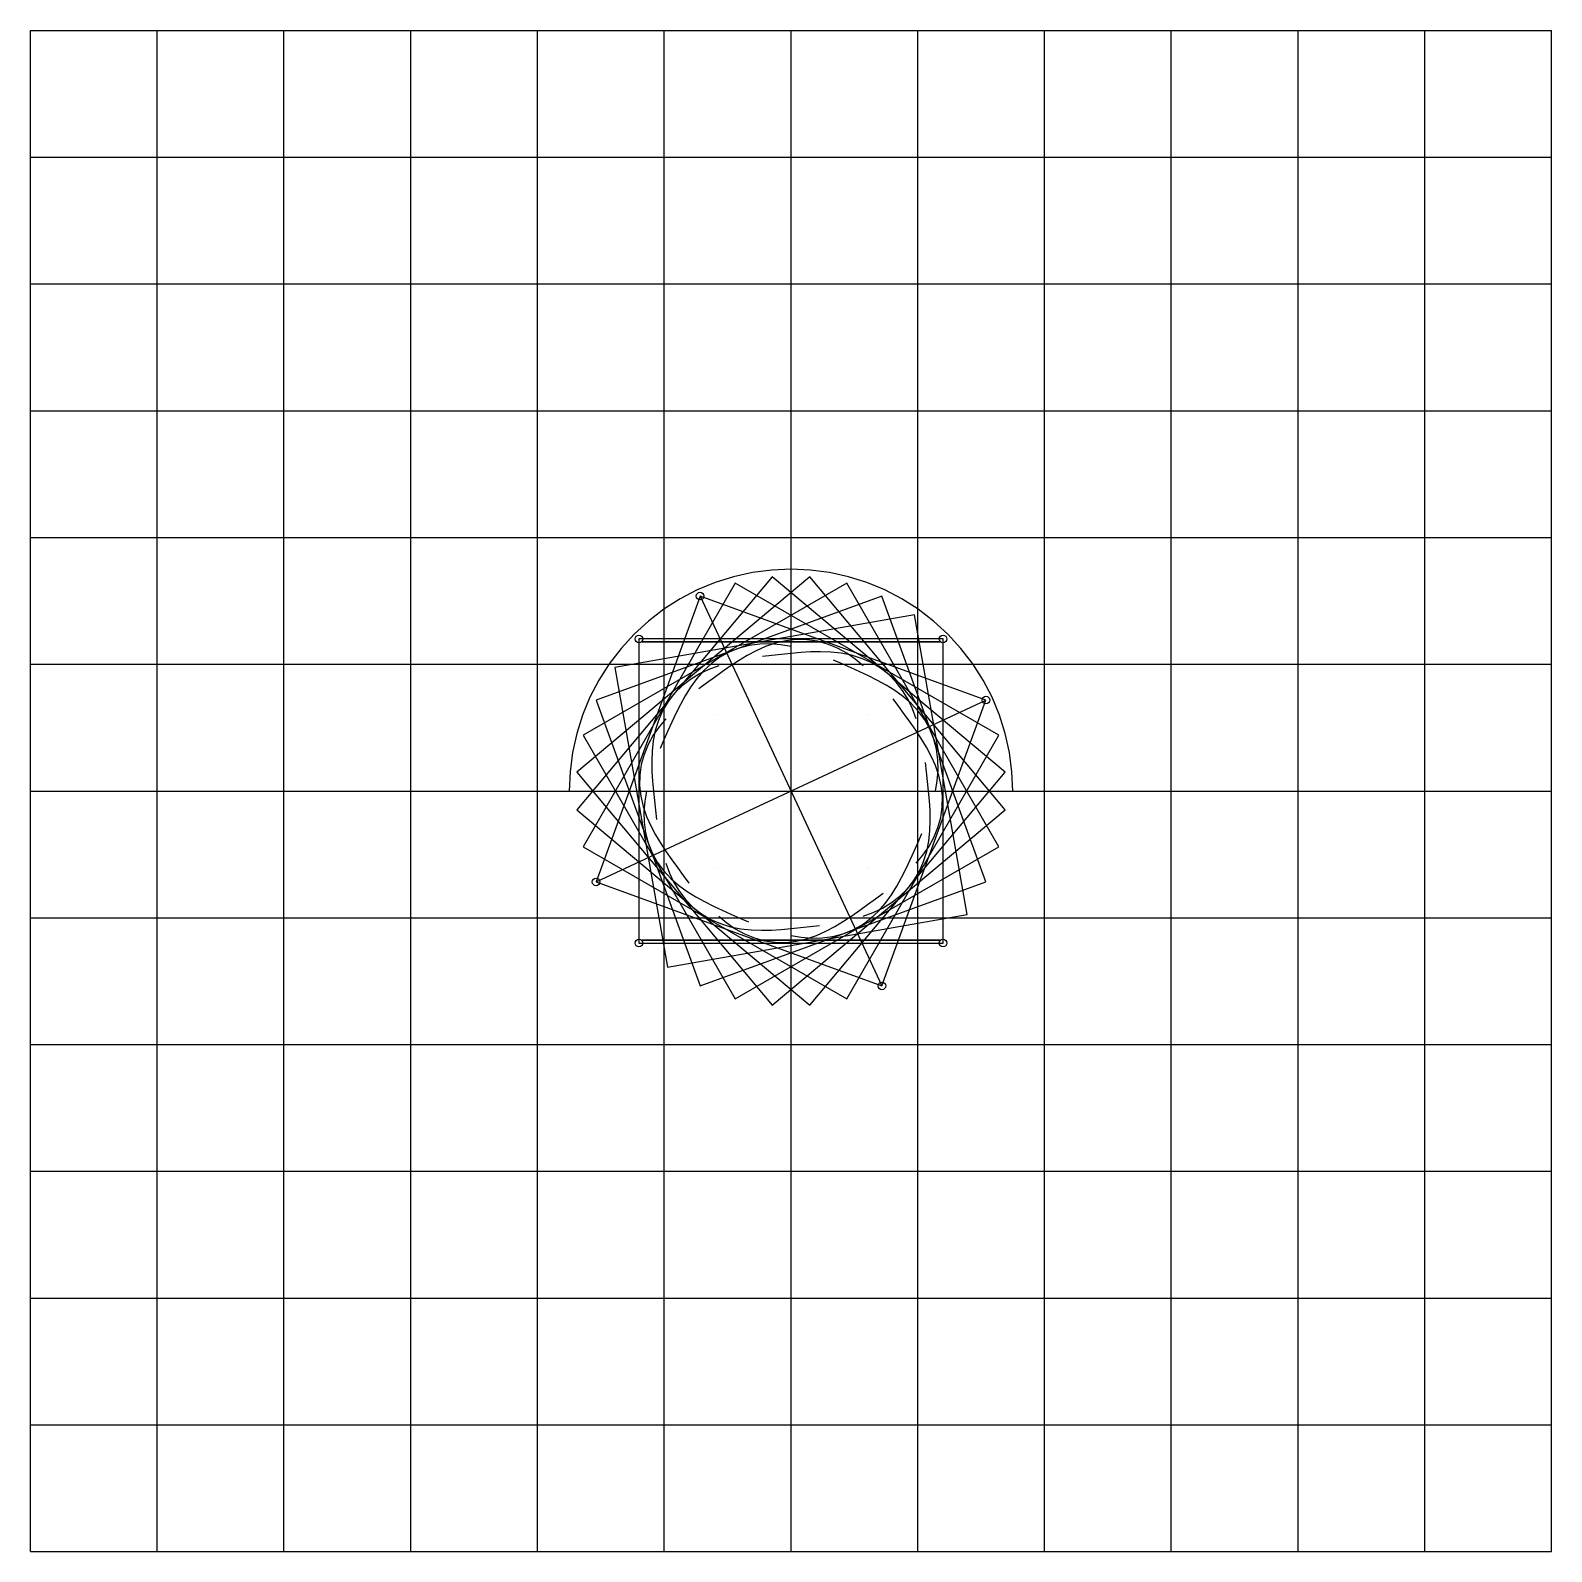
# Model space of a CAD drawing. Header units: metres. Extents: x -120000 to 120000, y -120000 to 120000.
import ezdxf

# ---------------------------------------------------------------- set-up
doc = ezdxf.new("R2010")
doc.units = ezdxf.units.M
for name, color, linetype in [('BEAMS', 7, 'Continuous'), ('BRACING', 7, 'Continuous'), ('COLUMNS', 7, 'Continuous'), ('GRIDS', 7, 'Continuous'), ('MARKERS', 7, 'Continuous'), ('RIBS', 7, 'Continuous')]:
    doc.layers.add(name, color=color, linetype=linetype)

msp = doc.modelspace()

# ---------------------------------------------------------------- linework, layer by layer
at = {"layer": 'BEAMS'}
for p, q in [((2958, 33812, 110000), (-33812, 2958, 110000)), ((-2958, 33812, 137500), (-33812, -2958, 137500)), ((-9059, 33807, 4667), (-11971, 32889, 4889)), ((-9059, 33807, 12667), (-11971, 32889, 12889)), ((-6078, 34468, 4444), (-9059, 33807, 4667)), ((-6078, 34468, 12444), (-9059, 33807, 12667)), ((-3050, 34867, 4222), (-6078, 34468, 4444)), ((-3050, 34867, 12222), (-6078, 34468, 12444)), ((0, 35000, 4000), (-3050, 34867, 4222)), ((0, 35000, 12000), (-3050, 34867, 12222)), ((33812, 2958, 137500), (-2958, 33812, 137500)), ((3050, 34867, 3778), (0, 35000, 4000)), ((3050, 34867, 11778), (0, 35000, 12000)), ((33812, -2958, 110000), (2958, 33812, 110000)), ((6078, 34468, 3556), (3050, 34867, 3778)), ((6078, 34468, 11556), (3050, 34867, 11778)), ((9059, 33807, 3333), (6078, 34468, 3556)), ((9059, 33807, 11333), (6078, 34468, 11556)), ((11971, 32889, 3111), (9059, 33807, 3333)), ((11971, 32889, 11111), (9059, 33807, 11333)), ((8785, 32785, 82500), (-32785, 8785, 82500)), ((-8785, 32785, 165000), (-32785, -8785, 165000)), ((-14792, 31721, 5111), (-17500, 30311, 5333)), ((-14792, 31721, 13111), (-17500, 30311, 13333)), ((-11971, 32889, 4889), (-14792, 31721, 5111)), ((-11971, 32889, 12889), (-14792, 31721, 13111)), ((32785, 8785, 165000), (-8785, 32785, 165000)), ((32785, -8785, 82500), (8785, 32785, 82500)), ((14792, 31721, 2889), (11971, 32889, 3111)), ((14792, 31721, 10889), (11971, 32889, 11111)), ((17500, 30311, 2667), (14792, 31721, 2889)), ((17500, 30311, 10667), (14792, 31721, 10889)), ((14344, 30761, 55000), (-30761, 14344, 55000)), ((-14344, 30761, 192500), (-30761, -14344, 192500)), ((-17500, 30311, 5333), (-20075, 28670, 5556)), ((-17500, 30311, 13333), (-20075, 28670, 13556)), ((30761, 14344, 192500), (-14344, 30761, 192500)), ((-14344, 30761, 192500), (14344, -30761, 192500)), ((30761, -14344, 55000), (14344, 30761, 55000)), ((20075, 28670, 2444), (17500, 30311, 2667)), ((20075, 28670, 10444), (17500, 30311, 10667)), ((19468, 27803, 27500), (-27803, 19468, 27500)), ((-22498, 26812, 5778), (-24749, 24749, 6000)), ((-22498, 26812, 13778), (-24749, 24749, 14000)), ((-20075, 28670, 5556), (-22498, 26812, 5778)), ((-20075, 28670, 13556), (-22498, 26812, 13778)), ((27803, -19468, 27500), (19468, 27803, 27500)), ((22498, 26812, 2222), (20075, 28670, 2444)), ((22498, 26812, 10222), (20075, 28670, 10444)), ((24749, 24749, 2000), (22498, 26812, 2222)), ((24749, 24749, 10000), (22498, 26812, 10222)), ((-24749, 24749, 6000), (-26812, 22498, 6222)), ((-24749, 24749, 14000), (-26812, 22498, 14222)), ((24000, 24000), (-24000, 24000)), ((-24000, 24000), (-24000, -24000)), ((24000, -24000), (24000, 24000)), ((26812, 22498, 1778), (24749, 24749, 2000)), ((26812, 22498, 9778), (24749, 24749, 10000)), ((-26812, 22498, 6222), (-28670, 20075, 6444)), ((-26812, 22498, 14222), (-28670, 20075, 14444)), ((28670, 20075, 1556), (26812, 22498, 1778)), ((28670, 20075, 9556), (26812, 22498, 9778)), ((-28670, 20075, 6444), (-30311, 17500, 6667)), ((-28670, 20075, 14444), (-30311, 17500, 14667)), ((-27803, 19468, 27500), (-19468, -27803, 27500)), ((30311, 17500, 1333), (28670, 20075, 1556)), ((30311, 17500, 9333), (28670, 20075, 9556)), ((-30311, 17500, 6667), (-31721, 14792, 6889)), ((-30311, 17500, 14667), (-31721, 14792, 14889)), ((31721, 14792, 1111), (30311, 17500, 1333)), ((31721, 14792, 9111), (30311, 17500, 9333)), ((-31721, 14792, 6889), (-32889, 11971, 7111)), ((-31721, 14792, 14889), (-32889, 11971, 15111)), ((32889, 11971, 889), (31721, 14792, 1111)), ((32889, 11971, 8889), (31721, 14792, 9111)), ((-30761, 14344, 55000), (-14344, -30761, 55000)), ((-30761, -14344, 192500), (30761, 14344, 192500)), ((14344, -30761, 192500), (30761, 14344, 192500)), ((-32889, 11971, 7111), (-33807, 9059, 7333)), ((-32889, 11971, 15111), (-33807, 9059, 15333)), ((33807, 9059, 667), (32889, 11971, 889)), ((33807, 9059, 8667), (32889, 11971, 8889)), ((-33807, 9059, 7333), (-34468, 6078, 7556)), ((-33807, 9059, 15333), (-34468, 6078, 15556)), ((-32785, 8785, 82500), (-8785, -32785, 82500)), ((8785, -32785, 165000), (32785, 8785, 165000)), ((34468, 6078, 444), (33807, 9059, 667)), ((34468, 6078, 8444), (33807, 9059, 8667)), ((-34468, 6078, 7556), (-34867, 3050, 7778)), ((-34468, 6078, 15556), (-34867, 3050, 15778)), ((34867, 3050, 222), (34468, 6078, 444)), ((34867, 3050, 8222), (34468, 6078, 8444)), ((-34867, 3050, 7778), (-35000, 0, 8000)), ((-34867, 3050, 15778), (-35000, 0, 16000)), ((-33812, 2958, 110000), (-2958, -33812, 110000)), ((2958, -33812, 137500), (33812, 2958, 137500)), ((35000, 0), (34867, 3050, 222)), ((35000, 0, 8000), (34867, 3050, 8222)), ((-33812, -2958, 137500), (2958, -33812, 137500)), ((-2958, -33812, 110000), (33812, -2958, 110000)), ((-32785, -8785, 165000), (8785, -32785, 165000)), ((-8785, -32785, 82500), (32785, -8785, 82500)), ((-30761, -14344, 192500), (14344, -30761, 192500)), ((-14344, -30761, 55000), (30761, -14344, 55000)), ((-19468, -27803, 27500), (27803, -19468, 27500)), ((-24000, -24000), (24000, -24000))]:
    msp.add_line(p, q, dxfattribs=at)
at = {"layer": 'BRACING'}
for p, q in [((-23520, 23520), (23520, 23520, 27500)), ((23520, 23520), (-23520, 23520, 27500)), ((-23520, 23520, 27500), (23520, 23520, 55000)), ((23520, 23520, 27500), (-23520, 23520, 55000)), ((-23520, 23520, 55000), (23520, 23520, 82500)), ((23520, 23520, 55000), (-23520, 23520, 82500)), ((-23520, 23520, 82500), (23520, 23520, 110000)), ((23520, 23520, 82500), (-23520, 23520, 110000)), ((-23520, 23520, 110000), (23520, 23520, 137500)), ((23520, 23520, 110000), (-23520, 23520, 137500)), ((-23520, 23520, 137500), (23520, 23520, 165000)), ((23520, 23520, 137500), (-23520, 23520, 165000)), ((-23520, -23520), (23520, -23520, 27500)), ((23520, -23520), (-23520, -23520, 27500)), ((-23520, -23520, 27500), (23520, -23520, 55000)), ((23520, -23520, 27500), (-23520, -23520, 55000)), ((-23520, -23520, 55000), (23520, -23520, 82500)), ((23520, -23520, 55000), (-23520, -23520, 82500)), ((-23520, -23520, 82500), (23520, -23520, 110000)), ((23520, -23520, 82500), (-23520, -23520, 110000)), ((-23520, -23520, 110000), (23520, -23520, 137500)), ((23520, -23520, 110000), (-23520, -23520, 137500)), ((-23520, -23520, 137500), (23520, -23520, 165000)), ((23520, -23520, 137500), (-23520, -23520, 165000))]:
    msp.add_line(p, q, dxfattribs=at)
at = {"layer": 'COLUMNS'}
for p, q in [((0, 24000), (0, 24000, 192500)), ((-16971, 16971), (-16971, 16971, 192500)), ((16971, 16971), (16971, 16971, 192500)), ((-12000, 12000), (-12000, 12000, 192500)), ((12000, 12000), (12000, 12000, 192500)), ((-24000, 0), (-24000, 0, 192500)), ((24000, 0), (24000, 0, 192500)), ((-12000, -12000), (-12000, -12000, 192500)), ((12000, -12000), (12000, -12000, 192500)), ((-16971, -16971), (-16971, -16971, 192500)), ((16971, -16971), (16971, -16971, 192500)), ((0, -24000), (0, -24000, 192500))]:
    msp.add_line(p, q, dxfattribs=at)
at = {"layer": 'GRIDS'}
for p, q in [((-120000, -120000), (-120000, 120000)), ((-120000, 120000), (120000, 120000)), ((-100000, -120000), (-100000, 120000)), ((-80000, -120000), (-80000, 120000)), ((-60000, -120000), (-60000, 120000)), ((-40000, -120000), (-40000, 120000)), ((-20000, -120000), (-20000, 120000)), ((0, -120000), (0, 120000)), ((20000, -120000), (20000, 120000)), ((40000, -120000), (40000, 120000)), ((60000, -120000), (60000, 120000)), ((80000, -120000), (80000, 120000)), ((100000, -120000), (100000, 120000)), ((120000, -120000), (120000, 120000)), ((-120000, 100000), (120000, 100000)), ((-120000, 80000), (120000, 80000)), ((-120000, 60000), (120000, 60000)), ((-120000, 40000), (120000, 40000)), ((-120000, 20000), (120000, 20000)), ((-120000, 0), (120000, 0)), ((-120000, -20000), (120000, -20000)), ((-120000, -40000), (120000, -40000)), ((-120000, -60000), (120000, -60000)), ((-120000, -80000), (120000, -80000)), ((-120000, -100000), (120000, -100000)), ((-120000, -120000), (120000, -120000))]:
    msp.add_line(p, q, dxfattribs=at)
at = {"layer": 'MARKERS', "color": 2}
for centre in [(-14344, 30761, 192500), (-24000, 24000), (24000, 24000), (30761, 14344, 192500), (-30761, -14344, 192500), (-24000, -24000), (24000, -24000), (14344, -30761, 192500)]:
    msp.add_circle(centre, 600, dxfattribs=at)
at = {"layer": 'RIBS'}
for p, q in [((-9757, 21914, 66000), (-11216, 21095, 77000)), ((-8204, 22541, 55000), (-9757, 21914, 66000)), ((-6585, 22966, 44000), (-8204, 22541, 55000)), ((-5515, 22121, 121000), (-6941, 21361, 132000)), ((-4929, 23189, 33000), (-6585, 22966, 44000)), ((-4018, 22785, 110000), (-5515, 22121, 121000)), ((-3263, 23221, 22000), (-4929, 23189, 33000)), ((-2451, 23319, 99000), (-4018, 22785, 110000)), ((-1614, 23082, 11000), (-3263, 23221, 22000)), ((-827, 23692, 88000), (-2451, 23319, 99000)), ((0, 22800), (-1614, 23082, 11000)), ((0, 21708, 165000), (-1508, 21559, 176000)), ((834, 23877, 77000), (-827, 23692, 88000)), ((1527, 21839, 154000), (0, 21708, 165000)), ((2507, 23856, 66000), (834, 23877, 77000)), ((3083, 21934, 143000), (1527, 21839, 154000)), ((4165, 23623, 55000), (2507, 23856, 66000)), ((4670, 21970, 132000), (3083, 21934, 143000)), ((5780, 23182, 44000), (4165, 23623, 55000)), ((6284, 21915, 121000), (4670, 21970, 132000)), ((7326, 22547, 33000), (5780, 23182, 44000)), ((7913, 21741, 110000), (6284, 21915, 121000)), ((8784, 21742, 22000), (7326, 22547, 33000)), ((9537, 21421, 99000), (7913, 21741, 110000)), ((10143, 20796, 11000), (8784, 21742, 22000)), ((-12562, 20104, 88000), (-13782, 18970, 99000)), ((-11400, 19745), (-12939, 19182, 11000)), ((-11216, 21095, 77000), (-12562, 20104, 88000)), ((-9597, 19676, 154000), (-10854, 18799, 165000)), ((-8297, 20537, 143000), (-9597, 19676, 154000)), ((-6941, 21361, 132000), (-8297, 20537, 143000)), ((-3008, 21402, 187000), (-4514, 21235, 192500)), ((-1508, 21559, 176000), (-3008, 21402, 187000)), ((8096, 20039, 187000), (6709, 20647, 192500)), ((9474, 19425, 176000), (8096, 20039, 187000)), ((10854, 18799, 165000), (9474, 19425, 176000)), ((11129, 20931, 88000), (9537, 21421, 99000)), ((11400, 19745), (10143, 20796, 11000)), ((12660, 20261, 77000), (11129, 20931, 88000)), ((14100, 19406, 66000), (12660, 20261, 77000)), ((15419, 18376, 55000), (14100, 19406, 66000)), ((-15863, 17618, 33000), (-17186, 16597, 44000)), ((-14437, 18478, 22000), (-15863, 17618, 33000)), ((-14872, 17724, 110000), (-15837, 16400, 121000)), ((-13782, 18970, 99000), (-14872, 17724, 110000)), ((-13306, 17031, 187000), (-14526, 16133, 192500)), ((-12939, 19182, 11000), (-14437, 18478, 22000)), ((-12085, 17917, 176000), (-13306, 17031, 187000)), ((-10854, 18799, 165000), (-12085, 17917, 176000)), ((12242, 18149, 154000), (10854, 18799, 165000)), ((13637, 17454, 143000), (12242, 18149, 154000)), ((15029, 16691, 132000), (13637, 17454, 143000)), ((16597, 17186, 44000), (15419, 18376, 55000)), ((17618, 15863, 33000), (16597, 17186, 44000)), ((-18376, 15419, 55000), (-19406, 14100, 66000)), ((-17186, 16597, 44000), (-18376, 15419, 55000)), ((-16691, 15029, 132000), (-17454, 13637, 143000)), ((-15837, 16400, 121000), (-16691, 15029, 132000)), ((16400, 15837, 121000), (15029, 16691, 132000)), ((17031, 13306, 187000), (16133, 14526, 192500)), ((17724, 14872, 110000), (16400, 15837, 121000)), ((18478, 14437, 22000), (17618, 15863, 33000)), ((18970, 13782, 99000), (17724, 14872, 110000)), ((19182, 12939, 11000), (18478, 14437, 22000)), ((-20261, 12660, 77000), (-20931, 11129, 88000)), ((-19406, 14100, 66000), (-20261, 12660, 77000)), ((-18149, 12242, 154000), (-18799, 10854, 165000)), ((-17454, 13637, 143000), (-18149, 12242, 154000)), ((17917, 12085, 176000), (17031, 13306, 187000)), ((18799, 10854, 165000), (17917, 12085, 176000)), ((20104, 12562, 88000), (18970, 13782, 99000)), ((19745, 11400), (19182, 12939, 11000)), ((21095, 11216, 77000), (20104, 12562, 88000)), ((-20796, 10143, 11000), (-21742, 8784, 22000)), ((-20931, 11129, 88000), (-21421, 9537, 99000)), ((-19745, 11400), (-20796, 10143, 11000)), ((-18799, 10854, 165000), (-19425, 9474, 176000)), ((19676, 9597, 154000), (18799, 10854, 165000)), ((21914, 9757, 66000), (21095, 11216, 77000)), ((22541, 8204, 55000), (21914, 9757, 66000)), ((-22547, 7326, 33000), (-23182, 5780, 44000)), ((-21742, 8784, 22000), (-22547, 7326, 33000)), ((-21741, 7913, 110000), (-21915, 6284, 121000)), ((-21421, 9537, 99000), (-21741, 7913, 110000)), ((-20039, 8096, 187000), (-20647, 6709, 192500)), ((-19425, 9474, 176000), (-20039, 8096, 187000)), ((20537, 8297, 143000), (19676, 9597, 154000)), ((21361, 6941, 132000), (20537, 8297, 143000)), ((22966, 6585, 44000), (22541, 8204, 55000)), ((-23182, 5780, 44000), (-23623, 4165, 55000)), ((-21915, 6284, 121000), (-21970, 4670, 132000)), ((22121, 5515, 121000), (21361, 6941, 132000)), ((22785, 4018, 110000), (22121, 5515, 121000)), ((23189, 4929, 33000), (22966, 6585, 44000)), ((23221, 3263, 22000), (23189, 4929, 33000)), ((-23856, 2507, 66000), (-23877, 834, 77000)), ((-23623, 4165, 55000), (-23856, 2507, 66000)), ((-21970, 4670, 132000), (-21934, 3083, 143000)), ((-21934, 3083, 143000), (-21839, 1527, 154000)), ((21402, 3008, 187000), (21235, 4514, 192500)), ((21559, 1508, 176000), (21402, 3008, 187000)), ((23319, 2451, 99000), (22785, 4018, 110000)), ((23082, 1614, 11000), (23221, 3263, 22000)), ((23692, 827, 88000), (23319, 2451, 99000)), ((-23877, 834, 77000), (-23692, -827, 88000)), ((-22800, 0), (-23082, -1614, 11000)), ((-21839, 1527, 154000), (-21708, 0, 165000)), ((-21708, 0, 165000), (-21559, -1508, 176000)), ((21708, 0, 165000), (21559, 1508, 176000)), ((22800, 0), (23082, 1614, 11000)), ((23877, -834, 77000), (23692, 827, 88000)), ((-23692, -827, 88000), (-23319, -2451, 99000)), ((-23082, -1614, 11000), (-23221, -3263, 22000)), ((-21559, -1508, 176000), (-21402, -3008, 187000)), ((21839, -1527, 154000), (21708, 0, 165000)), ((21934, -3083, 143000), (21839, -1527, 154000)), ((23856, -2507, 66000), (23877, -834, 77000)), ((-23319, -2451, 99000), (-22785, -4018, 110000)), ((-23221, -3263, 22000), (-23189, -4929, 33000)), ((-22785, -4018, 110000), (-22121, -5515, 121000)), ((-21402, -3008, 187000), (-21235, -4514, 192500)), ((21915, -6284, 121000), (21970, -4670, 132000)), ((21970, -4670, 132000), (21934, -3083, 143000)), ((23182, -5780, 44000), (23623, -4165, 55000)), ((23623, -4165, 55000), (23856, -2507, 66000)), ((-23189, -4929, 33000), (-22966, -6585, 44000)), ((-22966, -6585, 44000), (-22541, -8204, 55000)), ((-22121, -5515, 121000), (-21361, -6941, 132000)), ((-21361, -6941, 132000), (-20537, -8297, 143000)), ((20039, -8096, 187000), (20647, -6709, 192500)), ((21741, -7913, 110000), (21915, -6284, 121000)), ((22547, -7326, 33000), (23182, -5780, 44000)), ((-22541, -8204, 55000), (-21914, -9757, 66000)), ((-20537, -8297, 143000), (-19676, -9597, 154000)), ((-19676, -9597, 154000), (-18799, -10854, 165000)), ((18799, -10854, 165000), (19425, -9474, 176000)), ((19425, -9474, 176000), (20039, -8096, 187000)), ((20796, -10143, 11000), (21742, -8784, 22000)), ((20931, -11129, 88000), (21421, -9537, 99000)), ((21421, -9537, 99000), (21741, -7913, 110000)), ((21742, -8784, 22000), (22547, -7326, 33000)), ((-21914, -9757, 66000), (-21095, -11216, 77000)), ((-21095, -11216, 77000), (-20104, -12562, 88000)), ((-19745, -11400), (-19182, -12939, 11000)), ((-18799, -10854, 165000), (-17917, -12085, 176000)), ((18149, -12242, 154000), (18799, -10854, 165000)), ((19745, -11400), (20796, -10143, 11000)), ((20261, -12660, 77000), (20931, -11129, 88000)), ((-20104, -12562, 88000), (-18970, -13782, 99000)), ((-19182, -12939, 11000), (-18478, -14437, 22000)), ((-18970, -13782, 99000), (-17724, -14872, 110000)), ((-17917, -12085, 176000), (-17031, -13306, 187000)), ((-17031, -13306, 187000), (-16133, -14526, 192500)), ((16691, -15029, 132000), (17454, -13637, 143000)), ((17454, -13637, 143000), (18149, -12242, 154000)), ((18376, -15419, 55000), (19406, -14100, 66000)), ((19406, -14100, 66000), (20261, -12660, 77000)), ((-18478, -14437, 22000), (-17618, -15863, 33000)), ((-17724, -14872, 110000), (-16400, -15837, 121000)), ((-17618, -15863, 33000), (-16597, -17186, 44000)), ((-16400, -15837, 121000), (-15029, -16691, 132000)), ((-15029, -16691, 132000), (-13637, -17454, 143000)), ((13306, -17031, 187000), (14526, -16133, 192500)), ((14872, -17724, 110000), (15837, -16400, 121000)), ((15837, -16400, 121000), (16691, -15029, 132000)), ((15863, -17618, 33000), (17186, -16597, 44000)), ((17186, -16597, 44000), (18376, -15419, 55000)), ((-16597, -17186, 44000), (-15419, -18376, 55000)), ((-15419, -18376, 55000), (-14100, -19406, 66000)), ((-13637, -17454, 143000), (-12242, -18149, 154000)), ((-12242, -18149, 154000), (-10854, -18799, 165000)), ((-10854, -18799, 165000), (-9474, -19425, 176000)), ((9597, -19676, 154000), (10854, -18799, 165000)), ((10854, -18799, 165000), (12085, -17917, 176000)), ((11400, -19745), (12939, -19182, 11000)), ((12085, -17917, 176000), (13306, -17031, 187000)), ((12562, -20104, 88000), (13782, -18970, 99000)), ((12939, -19182, 11000), (14437, -18478, 22000)), ((13782, -18970, 99000), (14872, -17724, 110000)), ((14437, -18478, 22000), (15863, -17618, 33000)), ((-14100, -19406, 66000), (-12660, -20261, 77000)), ((-12660, -20261, 77000), (-11129, -20931, 88000)), ((-11400, -19745), (-10143, -20796, 11000)), ((-11129, -20931, 88000), (-9537, -21421, 99000)), ((-10143, -20796, 11000), (-8784, -21742, 22000)), ((-9537, -21421, 99000), (-7913, -21741, 110000)), ((-9474, -19425, 176000), (-8096, -20039, 187000)), ((-8096, -20039, 187000), (-6709, -20647, 192500)), ((0, -21708, 165000), (1508, -21559, 176000)), ((1508, -21559, 176000), (3008, -21402, 187000)), ((3008, -21402, 187000), (4514, -21235, 192500)), ((5515, -22121, 121000), (6941, -21361, 132000)), ((6941, -21361, 132000), (8297, -20537, 143000)), ((8297, -20537, 143000), (9597, -19676, 154000)), ((9757, -21914, 66000), (11216, -21095, 77000)), ((11216, -21095, 77000), (12562, -20104, 88000)), ((-8784, -21742, 22000), (-7326, -22547, 33000)), ((-7913, -21741, 110000), (-6284, -21915, 121000)), ((-7326, -22547, 33000), (-5780, -23182, 44000)), ((-6284, -21915, 121000), (-4670, -21970, 132000)), ((-5780, -23182, 44000), (-4165, -23623, 55000)), ((-4670, -21970, 132000), (-3083, -21934, 143000)), ((-4165, -23623, 55000), (-2507, -23856, 66000)), ((-3083, -21934, 143000), (-1527, -21839, 154000)), ((-2507, -23856, 66000), (-834, -23877, 77000)), ((-1527, -21839, 154000), (0, -21708, 165000)), ((-834, -23877, 77000), (827, -23692, 88000)), ((0, -22800), (1614, -23082, 11000)), ((827, -23692, 88000), (2451, -23319, 99000)), ((1614, -23082, 11000), (3263, -23221, 22000)), ((2451, -23319, 99000), (4018, -22785, 110000)), ((3263, -23221, 22000), (4929, -23189, 33000)), ((4018, -22785, 110000), (5515, -22121, 121000)), ((4929, -23189, 33000), (6585, -22966, 44000)), ((6585, -22966, 44000), (8204, -22541, 55000)), ((8204, -22541, 55000), (9757, -21914, 66000))]:
    msp.add_line(p, q, dxfattribs=at)

doc.saveas('drawing.dxf')
